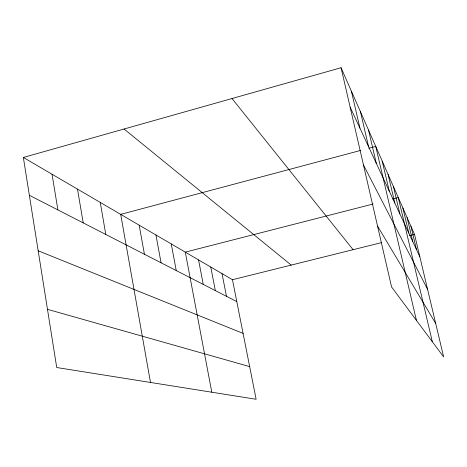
<?xml version="1.0" encoding="UTF-8"?>
<svg xmlns="http://www.w3.org/2000/svg" width="467" height="467" viewBox="0 0 467 467"><rect width="100%" height="100%" fill="white"/><g stroke="black" fill="none" stroke-linecap="round" stroke-linejoin="round"><path stroke-width="0.7" d="M23.35 157.461L232.461 279.715L256.126 399.273L56.723 367.523L23.35 157.461L341.062 67.727L414.527 234.405L443.65 356.934L391.585 287.007L341.062 67.727M360.46 150.479L120.696 214.371L150.497 382.455M368.796 148.261L375.742 146.41L416.436 320.385M373.151 204.003L185.288 252.133L211.802 392.216M392.7 198.995L398.287 197.559L432.331 341.727M232.461 279.715L381.562 242.607M409.612 235.625L414.527 234.405M47.476 309.329L249.664 366.607M38.177 250.785L243.085 333.397M29.363 195.294L236.792 301.589M124.07 129.015L291.215 265.093M232.006 98.531L353.105 249.693M377.564 226.139L435.688 323.438M363.478 165.003L427.597 289.394M350.145 107.136L419.851 256.809M410.948 226.291L416.471 249.547M407.078 217.505L412.805 241.684M402.869 207.961L408.829 233.138M393.424 186.526L399.88 213.933M388.095 174.436L394.831 203.087M382.228 161.127L389.268 191.143M368.527 130.042L376.268 163.222M360.46 111.73L368.597 146.761M351.371 91.118L359.958 128.209M222.023 273.615L226.472 296.3M210.757 267.025L215.328 290.591M198.551 259.891L203.25 284.403M171.266 243.937L176.234 270.556M155.955 234.989L161.068 262.787M139.172 225.176L144.431 254.258M100.247 202.415L105.805 234.469M77.499 189.117L83.214 222.887M52.035 174.232L57.902 209.922"/></g></svg>
